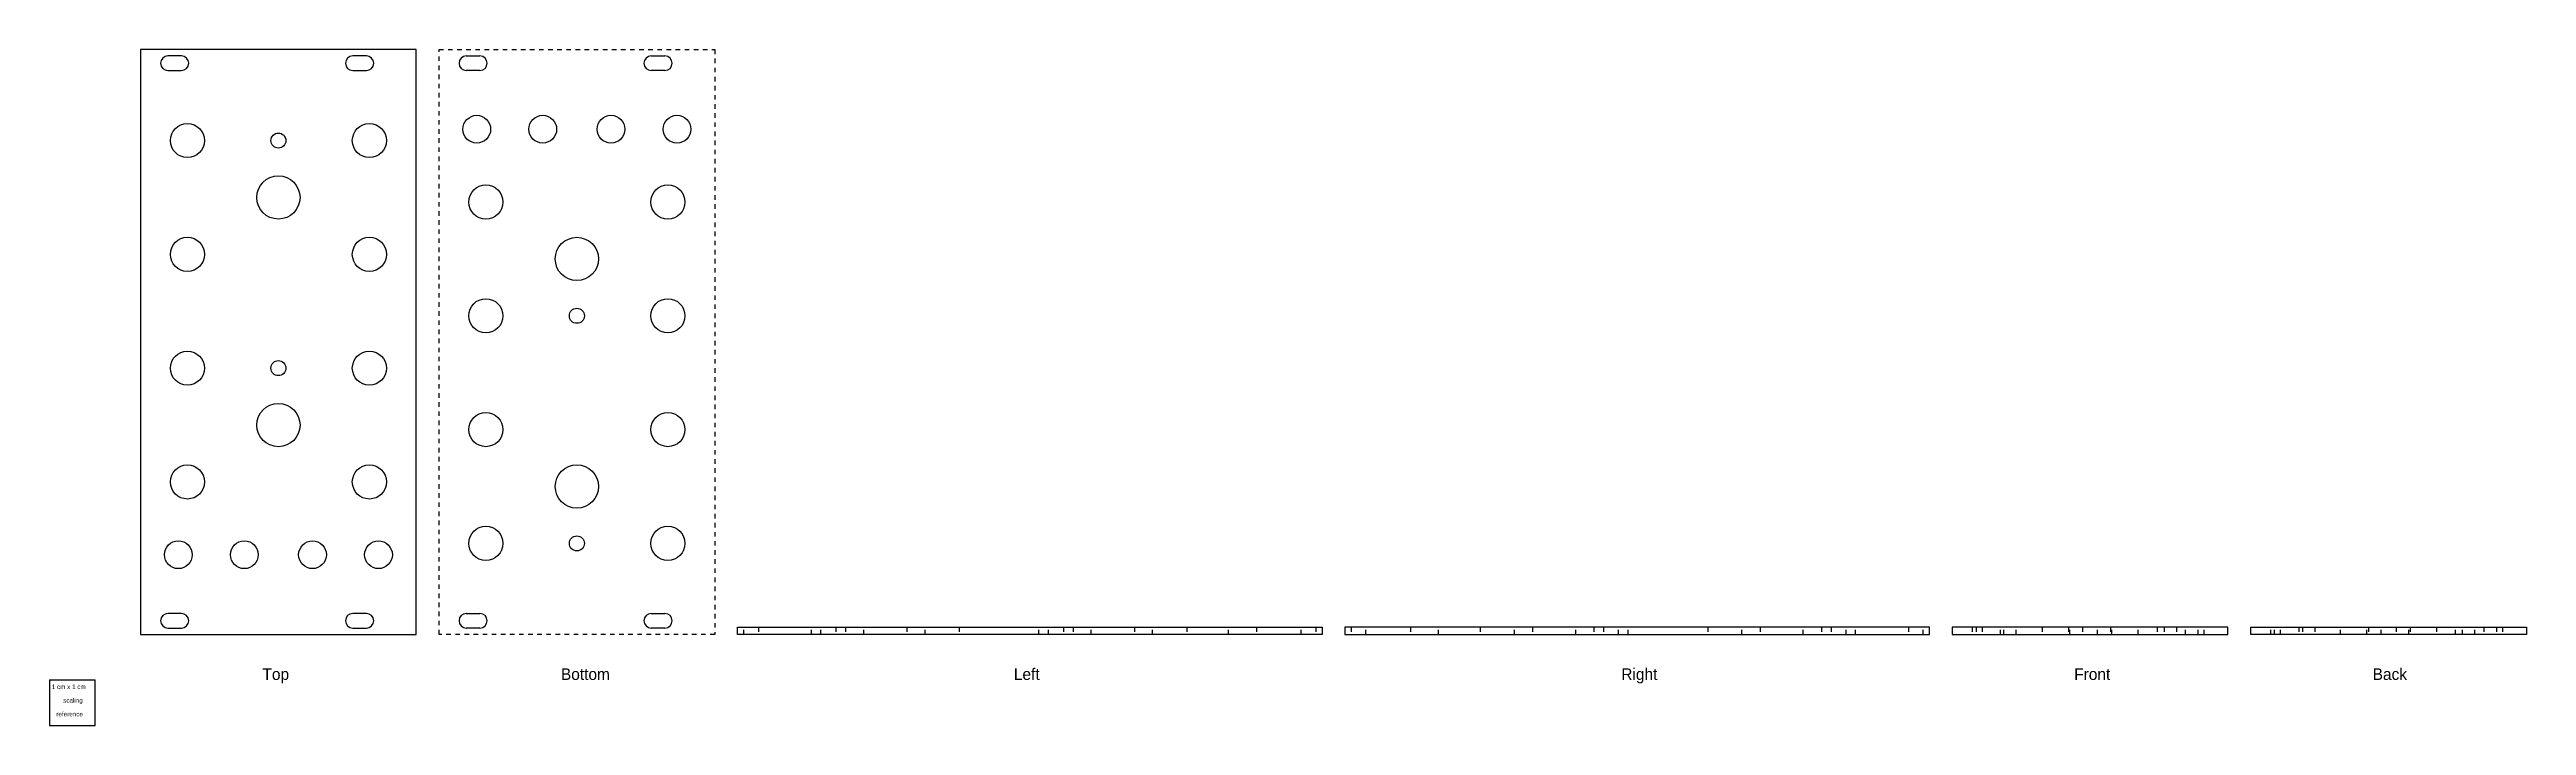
# Model space of a CAD drawing. Header units: millimetres. Extents: x 0 to 544, y 0 to 148.
import ezdxf

# ---------------------------------------------------------------- set-up
doc = ezdxf.new("R2010")
doc.units = ezdxf.units.MM
doc.linetypes.add('DASHED', pattern=[2, 1, -1])
doc.layers.get('0').update_dxf_attribs({"linetype": 'CONTINUOUS'})

msp = doc.modelspace()

# ---------------------------------------------------------------- linework, layer by layer
for p, q in [((80.6, 148.5, 1.59), (20, 148.5, 1.59)), ((20, 148.5, 1.59), (20, 20, 1.59)), ((29, 147.1), (26, 147.1)), ((69.64, 147.1), (66.64, 147.1)), ((80.6, 20, 1.59), (80.6, 148.5, 1.59)), ((91.6, 147.1, 1.59), (94.6, 147.1, 1.59)), ((132.24, 147.1, 1.59), (135.24, 147.1, 1.59)), ((26, 143.9), (29, 143.9)), ((66.64, 143.9), (69.64, 143.9)), ((94.6, 143.9, 1.59), (91.6, 143.9, 1.59)), ((135.24, 143.9, 1.59), (132.24, 143.9, 1.59)), ((29, 24.6), (26, 24.6)), ((69.64, 24.6), (66.64, 24.6)), ((91.6, 24.6, 1.59), (94.6, 24.6, 1.59)), ((132.24, 24.6, 1.59), (135.24, 24.6, 1.59)), ((20, 20, 1.59), (80.6, 20, 1.59)), ((26, 21.4), (29, 21.4)), ((66.64, 21.4), (69.64, 21.4)), ((94.6, 21.4, 1.59), (91.6, 21.4, 1.59)), ((135.24, 21.4, 1.59), (132.24, 21.4, 1.59)), ((151.2, 20, 60.6), (151.2, 21.59, 60.6)), ((151.2, 21.59, 60.6), (279.7, 21.59, 60.6)), ((279.7, 20, 60.6), (151.2, 20, 60.6)), ((279.7, 21.59, 60.6), (279.7, 20, 60.6)), ((284.7, 21.59, 60.6), (284.7, 20, 60.6)), ((413.2, 21.59, 60.6), (284.7, 21.59, 60.6)), ((284.7, 20, 60.6), (413.2, 20, 60.6)), ((413.2, 20, 60.6), (413.2, 21.59, 60.6)), ((418.2, 21.59, 128.5), (418.2, 20, 128.5)), ((478.8, 21.59, 128.5), (418.2, 21.59, 128.5)), ((418.2, 20, 128.5), (478.8, 20, 128.5)), ((478.8, 20, 128.5), (478.8, 21.59, 128.5)), ((483.8, 20, 128.5), (483.8, 21.59, 128.5)), ((483.8, 21.59, 128.5), (544.4, 21.59, 128.5)), ((544.4, 20, 128.5), (483.8, 20, 128.5)), ((544.4, 21.59, 128.5), (544.4, 20, 128.5)), ((0, 10), (0, 0)), ((0, 10), (10, 10)), ((10, 0), (10, 10)), ((0, 0), (10, 0))]:
    msp.add_line(p, q)
at = {"linetype": 'DASHED'}
for p, q in [((85.6, 148.5, 1.59), (146.2, 148.5, 1.59)), ((85.6, 20, 1.59), (85.6, 148.5, 1.59)), ((146.2, 148.5, 1.59), (146.2, 20, 1.59)), ((146.2, 20, 1.59), (85.6, 20, 1.59)), ((152.6, 20, 56.2), (152.6, 21.59, 56.2)), ((152.6, 21.59, 56.2), (155.8, 21.59, 56.2)), ((152.6, 20, 15.56), (152.6, 21.59, 15.56)), ((152.6, 21.59, 15.56), (155.8, 21.59, 15.56)), ((155.8, 20, 56.2), (152.6, 20, 56.2)), ((155.8, 20, 15.56), (152.6, 20, 15.56)), ((155.8, 21.59, 56.2), (155.8, 20, 56.2)), ((155.8, 21.59, 15.56), (155.8, 20, 15.56)), ((167.45, 20, 54.05), (167.45, 21.59, 54.05)), ((167.45, 21.59, 54.05), (174.95, 21.59, 54.05)), ((167.45, 20, 14.05), (167.45, 21.59, 14.05)), ((167.45, 21.59, 14.05), (174.95, 21.59, 14.05)), ((174.95, 20, 54.05), (167.45, 20, 54.05)), ((174.95, 20, 14.05), (167.45, 20, 14.05)), ((169.55, 20, 31.95), (169.55, 21.59, 31.95)), ((169.55, 21.59, 31.95), (172.85, 21.59, 31.95)), ((172.85, 20, 31.95), (169.55, 20, 31.95)), ((172.85, 21.59, 31.95), (172.85, 20, 31.95)), ((174.95, 21.59, 54.05), (174.95, 20, 54.05)), ((174.95, 21.59, 14.05), (174.95, 20, 14.05)), ((178.95, 20, 35.05), (178.95, 21.59, 35.05)), ((178.95, 21.59, 35.05), (188.45, 21.59, 35.05)), ((188.45, 20, 35.05), (178.95, 20, 35.05)), ((188.45, 21.59, 35.05), (188.45, 20, 35.05)), ((192.45, 20, 54.05), (192.45, 21.59, 54.05)), ((192.45, 21.59, 54.05), (199.95, 21.59, 54.05)), ((192.45, 20, 14.05), (192.45, 21.59, 14.05)), ((192.45, 21.59, 14.05), (199.95, 21.59, 14.05)), ((199.95, 20, 54.05), (192.45, 20, 54.05)), ((199.95, 20, 14.05), (192.45, 20, 14.05)), ((199.95, 21.59, 54.05), (199.95, 20, 54.05)), ((199.95, 21.59, 14.05), (199.95, 20, 14.05)), ((217.45, 20, 14.05), (217.45, 21.59, 14.05)), ((217.45, 21.59, 14.05), (224.95, 21.59, 14.05)), ((217.45, 20, 54.05), (217.45, 21.59, 54.05)), ((217.45, 21.59, 54.05), (224.95, 21.59, 54.05)), ((224.95, 20, 14.05), (217.45, 20, 14.05)), ((224.95, 20, 54.05), (217.45, 20, 54.05)), ((219.55, 20, 31.95), (219.55, 21.59, 31.95)), ((219.55, 21.59, 31.95), (222.85, 21.59, 31.95)), ((222.85, 20, 31.95), (219.55, 20, 31.95)), ((222.85, 21.59, 31.95), (222.85, 20, 31.95)), ((224.95, 21.59, 14.05), (224.95, 20, 14.05)), ((224.95, 21.59, 54.05), (224.95, 20, 54.05)), ((228.95, 20, 35.05), (228.95, 21.59, 35.05)), ((228.95, 21.59, 35.05), (238.45, 21.59, 35.05)), ((238.45, 20, 35.05), (228.95, 20, 35.05)), ((238.45, 21.59, 35.05), (238.45, 20, 35.05)), ((242.45, 20, 14.05), (242.45, 21.59, 14.05)), ((242.45, 21.59, 14.05), (249.95, 21.59, 14.05)), ((242.45, 20, 54.05), (242.45, 21.59, 54.05)), ((242.45, 21.59, 54.05), (249.95, 21.59, 54.05)), ((249.95, 20, 14.05), (242.45, 20, 14.05)), ((249.95, 20, 54.05), (242.45, 20, 54.05)), ((249.95, 21.59, 14.05), (249.95, 20, 14.05)), ((249.95, 21.59, 54.05), (249.95, 20, 54.05)), ((259.15, 20, 11.35), (259.15, 21.59, 11.35)), ((259.15, 21.59, 11.35), (265.25, 21.59, 11.35)), ((259.15, 20, 25.85), (259.15, 21.59, 25.85)), ((259.15, 21.59, 25.85), (265.25, 21.59, 25.85)), ((259.15, 20, 40.85), (259.15, 21.59, 40.85)), ((259.15, 21.59, 40.85), (265.25, 21.59, 40.85)), ((259.15, 20, 55.35), (259.15, 21.59, 55.35)), ((259.15, 21.59, 55.35), (265.25, 21.59, 55.35)), ((265.25, 20, 11.35), (259.15, 20, 11.35)), ((265.25, 20, 25.85), (259.15, 20, 25.85)), ((265.25, 20, 40.85), (259.15, 20, 40.85)), ((265.25, 20, 55.35), (259.15, 20, 55.35)), ((265.25, 21.59, 11.35), (265.25, 20, 11.35)), ((265.25, 21.59, 25.85), (265.25, 20, 25.85)), ((265.25, 21.59, 40.85), (265.25, 20, 40.85)), ((265.25, 21.59, 55.35), (265.25, 20, 55.35)), ((275.1, 20, 56.2), (275.1, 21.59, 56.2)), ((275.1, 21.59, 56.2), (278.3, 21.59, 56.2)), ((275.1, 20, 15.56), (275.1, 21.59, 15.56)), ((275.1, 21.59, 15.56), (278.3, 21.59, 15.56)), ((278.3, 20, 56.2), (275.1, 20, 56.2)), ((278.3, 20, 15.56), (275.1, 20, 15.56)), ((278.3, 21.59, 56.2), (278.3, 20, 56.2)), ((278.3, 21.59, 15.56), (278.3, 20, 15.56)), ((286.1, 21.59, 10.6), (286.1, 20, 10.6)), ((289.3, 21.59, 10.6), (286.1, 21.59, 10.6)), ((286.1, 21.59, 51.24), (286.1, 20, 51.24)), ((289.3, 21.59, 51.24), (286.1, 21.59, 51.24)), ((286.1, 20, 10.6), (289.3, 20, 10.6)), ((286.1, 20, 51.24), (289.3, 20, 51.24)), ((289.3, 20, 10.6), (289.3, 21.59, 10.6)), ((289.3, 20, 51.24), (289.3, 21.59, 51.24)), ((299.15, 21.59, 55.35), (299.15, 20, 55.35)), ((305.25, 21.59, 55.35), (299.15, 21.59, 55.35)), ((299.15, 21.59, 40.85), (299.15, 20, 40.85)), ((305.25, 21.59, 40.85), (299.15, 21.59, 40.85)), ((299.15, 21.59, 25.85), (299.15, 20, 25.85)), ((305.25, 21.59, 25.85), (299.15, 21.59, 25.85)), ((299.15, 21.59, 11.35), (299.15, 20, 11.35)), ((305.25, 21.59, 11.35), (299.15, 21.59, 11.35)), ((299.15, 20, 55.35), (305.25, 20, 55.35)), ((299.15, 20, 40.85), (305.25, 20, 40.85)), ((299.15, 20, 25.85), (305.25, 20, 25.85)), ((299.15, 20, 11.35), (305.25, 20, 11.35)), ((305.25, 20, 55.35), (305.25, 21.59, 55.35)), ((305.25, 20, 40.85), (305.25, 21.59, 40.85)), ((305.25, 20, 25.85), (305.25, 21.59, 25.85)), ((305.25, 20, 11.35), (305.25, 21.59, 11.35)), ((314.45, 21.59, 54.05), (314.45, 20, 54.05)), ((321.95, 21.59, 54.05), (314.45, 21.59, 54.05)), ((314.45, 21.59, 14.05), (314.45, 20, 14.05)), ((321.95, 21.59, 14.05), (314.45, 21.59, 14.05)), ((314.45, 20, 54.05), (321.95, 20, 54.05)), ((314.45, 20, 14.05), (321.95, 20, 14.05)), ((321.95, 20, 54.05), (321.95, 21.59, 54.05)), ((321.95, 20, 14.05), (321.95, 21.59, 14.05)), ((325.95, 21.59, 35.05), (325.95, 20, 35.05)), ((335.45, 21.59, 35.05), (325.95, 21.59, 35.05)), ((325.95, 20, 35.05), (335.45, 20, 35.05)), ((335.45, 20, 35.05), (335.45, 21.59, 35.05)), ((339.45, 21.59, 54.05), (339.45, 20, 54.05)), ((346.95, 21.59, 54.05), (339.45, 21.59, 54.05)), ((339.45, 21.59, 14.05), (339.45, 20, 14.05)), ((346.95, 21.59, 14.05), (339.45, 21.59, 14.05)), ((339.45, 20, 54.05), (346.95, 20, 54.05)), ((339.45, 20, 14.05), (346.95, 20, 14.05)), ((341.55, 21.59, 31.95), (341.55, 20, 31.95)), ((344.85, 21.59, 31.95), (341.55, 21.59, 31.95)), ((341.55, 20, 31.95), (344.85, 20, 31.95)), ((344.85, 20, 31.95), (344.85, 21.59, 31.95)), ((346.95, 20, 54.05), (346.95, 21.59, 54.05)), ((346.95, 20, 14.05), (346.95, 21.59, 14.05)), ((364.45, 21.59, 14.05), (364.45, 20, 14.05)), ((371.95, 21.59, 14.05), (364.45, 21.59, 14.05)), ((364.45, 21.59, 54.05), (364.45, 20, 54.05)), ((371.95, 21.59, 54.05), (364.45, 21.59, 54.05)), ((364.45, 20, 14.05), (371.95, 20, 14.05)), ((364.45, 20, 54.05), (371.95, 20, 54.05)), ((371.95, 20, 14.05), (371.95, 21.59, 14.05)), ((371.95, 20, 54.05), (371.95, 21.59, 54.05)), ((375.95, 21.59, 35.05), (375.95, 20, 35.05)), ((385.45, 21.59, 35.05), (375.95, 21.59, 35.05)), ((375.95, 20, 35.05), (385.45, 20, 35.05)), ((385.45, 20, 35.05), (385.45, 21.59, 35.05)), ((389.45, 21.59, 14.05), (389.45, 20, 14.05)), ((396.95, 21.59, 14.05), (389.45, 21.59, 14.05)), ((389.45, 21.59, 54.05), (389.45, 20, 54.05)), ((396.95, 21.59, 54.05), (389.45, 21.59, 54.05)), ((389.45, 20, 14.05), (396.95, 20, 14.05)), ((389.45, 20, 54.05), (396.95, 20, 54.05)), ((391.55, 21.59, 31.95), (391.55, 20, 31.95)), ((394.85, 21.59, 31.95), (391.55, 21.59, 31.95)), ((391.55, 20, 31.95), (394.85, 20, 31.95)), ((394.85, 20, 31.95), (394.85, 21.59, 31.95)), ((396.95, 20, 14.05), (396.95, 21.59, 14.05)), ((396.95, 20, 54.05), (396.95, 21.59, 54.05)), ((408.6, 21.59, 10.6), (408.6, 20, 10.6)), ((411.8, 21.59, 10.6), (408.6, 21.59, 10.6)), ((408.6, 21.59, 51.24), (408.6, 20, 51.24)), ((411.8, 21.59, 51.24), (408.6, 21.59, 51.24)), ((408.6, 20, 10.6), (411.8, 20, 10.6)), ((408.6, 20, 51.24), (411.8, 20, 51.24)), ((411.8, 20, 10.6), (411.8, 21.59, 10.6)), ((411.8, 20, 51.24), (411.8, 21.59, 51.24)), ((422.6, 21.59, 4.6), (422.6, 20, 4.6)), ((428.8, 21.59, 4.6), (422.6, 21.59, 4.6)), ((422.6, 21.59, 127.1), (422.6, 20, 127.1)), ((428.8, 21.59, 127.1), (422.6, 21.59, 127.1)), ((422.6, 20, 4.6), (428.8, 20, 4.6)), ((422.6, 20, 127.1), (428.8, 20, 127.1)), ((423.45, 21.59, 114.05), (423.45, 20, 114.05)), ((429.55, 21.59, 114.05), (423.45, 21.59, 114.05)), ((423.45, 20, 114.05), (429.55, 20, 114.05)), ((424.75, 21.59, 23.75), (424.75, 20, 23.75)), ((432.25, 21.59, 23.75), (424.75, 21.59, 23.75)), ((424.75, 21.59, 48.75), (424.75, 20, 48.75)), ((432.25, 21.59, 48.75), (424.75, 21.59, 48.75)), ((424.75, 21.59, 73.75), (424.75, 20, 73.75)), ((432.25, 21.59, 73.75), (424.75, 21.59, 73.75)), ((424.75, 21.59, 98.75), (424.75, 20, 98.75)), ((432.25, 21.59, 98.75), (424.75, 21.59, 98.75)), ((424.75, 20, 23.75), (432.25, 20, 23.75)), ((424.75, 20, 48.75), (432.25, 20, 48.75)), ((424.75, 20, 73.75), (432.25, 20, 73.75)), ((424.75, 20, 98.75), (432.25, 20, 98.75)), ((428.8, 20, 4.6), (428.8, 21.59, 4.6)), ((428.8, 20, 127.1), (428.8, 21.59, 127.1)), ((429.55, 20, 114.05), (429.55, 21.59, 114.05)), ((432.25, 20, 23.75), (432.25, 21.59, 23.75)), ((432.25, 20, 48.75), (432.25, 21.59, 48.75)), ((432.25, 20, 73.75), (432.25, 21.59, 73.75)), ((432.25, 20, 98.75), (432.25, 21.59, 98.75)), ((437.95, 21.59, 114.05), (437.95, 20, 114.05)), ((444.05, 21.59, 114.05), (437.95, 21.59, 114.05)), ((437.95, 20, 114.05), (444.05, 20, 114.05)), ((443.75, 21.59, 37.25), (443.75, 20, 37.25)), ((453.25, 21.59, 37.25), (443.75, 21.59, 37.25)), ((443.75, 21.59, 87.25), (443.75, 20, 87.25)), ((453.25, 21.59, 87.25), (443.75, 21.59, 87.25)), ((443.75, 20, 37.25), (453.25, 20, 37.25)), ((443.75, 20, 87.25), (453.25, 20, 87.25)), ((444.05, 20, 114.05), (444.05, 21.59, 114.05)), ((446.85, 21.59, 71.65), (446.85, 20, 71.65)), ((450.15, 21.59, 71.65), (446.85, 21.59, 71.65)), ((446.85, 21.59, 21.65), (446.85, 20, 21.65)), ((450.15, 21.59, 21.65), (446.85, 21.59, 21.65)), ((446.85, 20, 71.65), (450.15, 20, 71.65)), ((446.85, 20, 21.65), (450.15, 20, 21.65)), ((450.15, 20, 71.65), (450.15, 21.59, 71.65)), ((450.15, 20, 21.65), (450.15, 21.59, 21.65)), ((452.95, 21.59, 114.05), (452.95, 20, 114.05)), ((459.05, 21.59, 114.05), (452.95, 21.59, 114.05)), ((452.95, 20, 114.05), (459.05, 20, 114.05)), ((453.25, 20, 37.25), (453.25, 21.59, 37.25)), ((453.25, 20, 87.25), (453.25, 21.59, 87.25)), ((459.05, 20, 114.05), (459.05, 21.59, 114.05)), ((463.24, 21.59, 127.1), (463.24, 20, 127.1)), ((469.44, 21.59, 127.1), (463.24, 21.59, 127.1)), ((463.24, 21.59, 4.6), (463.24, 20, 4.6)), ((469.44, 21.59, 4.6), (463.24, 21.59, 4.6)), ((463.24, 20, 127.1), (469.44, 20, 127.1)), ((463.24, 20, 4.6), (469.44, 20, 4.6)), ((464.75, 21.59, 73.75), (464.75, 20, 73.75)), ((472.25, 21.59, 73.75), (464.75, 21.59, 73.75)), ((464.75, 21.59, 98.75), (464.75, 20, 98.75)), ((472.25, 21.59, 98.75), (464.75, 21.59, 98.75)), ((464.75, 21.59, 23.75), (464.75, 20, 23.75)), ((472.25, 21.59, 23.75), (464.75, 21.59, 23.75)), ((464.75, 21.59, 48.75), (464.75, 20, 48.75)), ((472.25, 21.59, 48.75), (464.75, 21.59, 48.75)), ((464.75, 20, 73.75), (472.25, 20, 73.75)), ((464.75, 20, 98.75), (472.25, 20, 98.75)), ((464.75, 20, 23.75), (472.25, 20, 23.75)), ((464.75, 20, 48.75), (472.25, 20, 48.75)), ((467.45, 21.59, 114.05), (467.45, 20, 114.05)), ((473.55, 21.59, 114.05), (467.45, 21.59, 114.05)), ((467.45, 20, 114.05), (473.55, 20, 114.05)), ((469.44, 20, 127.1), (469.44, 21.59, 127.1)), ((469.44, 20, 4.6), (469.44, 21.59, 4.6)), ((472.25, 20, 73.75), (472.25, 21.59, 73.75)), ((472.25, 20, 98.75), (472.25, 21.59, 98.75)), ((472.25, 20, 23.75), (472.25, 21.59, 23.75)), ((472.25, 20, 48.75), (472.25, 21.59, 48.75)), ((473.55, 20, 114.05), (473.55, 21.59, 114.05)), ((488.2, 20, 127.1), (488.2, 21.59, 127.1)), ((488.2, 21.59, 127.1), (494.4, 21.59, 127.1)), ((488.2, 20, 4.6), (488.2, 21.59, 4.6)), ((488.2, 21.59, 4.6), (494.4, 21.59, 4.6)), ((494.4, 20, 127.1), (488.2, 20, 127.1)), ((494.4, 20, 4.6), (488.2, 20, 4.6)), ((489.05, 20, 20.55), (489.05, 21.59, 20.55)), ((489.05, 21.59, 20.55), (495.15, 21.59, 20.55)), ((495.15, 20, 20.55), (489.05, 20, 20.55)), ((490.35, 20, 112.25), (490.35, 21.59, 112.25)), ((490.35, 21.59, 112.25), (497.85, 21.59, 112.25)), ((490.35, 20, 87.25), (490.35, 21.59, 87.25)), ((490.35, 21.59, 87.25), (497.85, 21.59, 87.25)), ((490.35, 20, 62.25), (490.35, 21.59, 62.25)), ((490.35, 21.59, 62.25), (497.85, 21.59, 62.25)), ((490.35, 20, 37.25), (490.35, 21.59, 37.25)), ((490.35, 21.59, 37.25), (497.85, 21.59, 37.25)), ((497.85, 20, 112.25), (490.35, 20, 112.25)), ((497.85, 20, 87.25), (490.35, 20, 87.25)), ((497.85, 20, 62.25), (490.35, 20, 62.25)), ((497.85, 20, 37.25), (490.35, 20, 37.25)), ((494.4, 21.59, 127.1), (494.4, 20, 127.1)), ((494.4, 21.59, 4.6), (494.4, 20, 4.6)), ((495.15, 21.59, 20.55), (495.15, 20, 20.55)), ((497.85, 21.59, 112.25), (497.85, 20, 112.25)), ((497.85, 21.59, 87.25), (497.85, 20, 87.25)), ((497.85, 21.59, 62.25), (497.85, 20, 62.25)), ((497.85, 21.59, 37.25), (497.85, 20, 37.25)), ((503.55, 20, 20.55), (503.55, 21.59, 20.55)), ((503.55, 21.59, 20.55), (509.65, 21.59, 20.55)), ((509.65, 20, 20.55), (503.55, 20, 20.55)), ((509.35, 20, 100.75), (509.35, 21.59, 100.75)), ((509.35, 21.59, 100.75), (518.85, 21.59, 100.75)), ((509.35, 20, 50.75), (509.35, 21.59, 50.75)), ((509.35, 21.59, 50.75), (518.85, 21.59, 50.75)), ((518.85, 20, 100.75), (509.35, 20, 100.75)), ((518.85, 20, 50.75), (509.35, 20, 50.75)), ((509.65, 21.59, 20.55), (509.65, 20, 20.55)), ((512.45, 20, 60.15), (512.45, 21.59, 60.15)), ((512.45, 21.59, 60.15), (515.75, 21.59, 60.15)), ((512.45, 20, 110.15), (512.45, 21.59, 110.15)), ((512.45, 21.59, 110.15), (515.75, 21.59, 110.15)), ((515.75, 20, 60.15), (512.45, 20, 60.15)), ((515.75, 20, 110.15), (512.45, 20, 110.15)), ((515.75, 21.59, 60.15), (515.75, 20, 60.15)), ((515.75, 21.59, 110.15), (515.75, 20, 110.15)), ((518.55, 20, 20.55), (518.55, 21.59, 20.55)), ((518.55, 21.59, 20.55), (524.65, 21.59, 20.55)), ((524.65, 20, 20.55), (518.55, 20, 20.55)), ((518.85, 21.59, 100.75), (518.85, 20, 100.75)), ((518.85, 21.59, 50.75), (518.85, 20, 50.75)), ((524.65, 21.59, 20.55), (524.65, 20, 20.55)), ((528.84, 20, 4.6), (528.84, 21.59, 4.6)), ((528.84, 21.59, 4.6), (535.04, 21.59, 4.6)), ((528.84, 20, 127.1), (528.84, 21.59, 127.1)), ((528.84, 21.59, 127.1), (535.04, 21.59, 127.1)), ((535.04, 20, 4.6), (528.84, 20, 4.6)), ((535.04, 20, 127.1), (528.84, 20, 127.1)), ((530.35, 20, 62.25), (530.35, 21.59, 62.25)), ((530.35, 21.59, 62.25), (537.85, 21.59, 62.25)), ((530.35, 20, 37.25), (530.35, 21.59, 37.25)), ((530.35, 21.59, 37.25), (537.85, 21.59, 37.25)), ((530.35, 20, 112.25), (530.35, 21.59, 112.25)), ((530.35, 21.59, 112.25), (537.85, 21.59, 112.25)), ((530.35, 20, 87.25), (530.35, 21.59, 87.25)), ((530.35, 21.59, 87.25), (537.85, 21.59, 87.25)), ((537.85, 20, 62.25), (530.35, 20, 62.25)), ((537.85, 20, 37.25), (530.35, 20, 37.25)), ((537.85, 20, 112.25), (530.35, 20, 112.25)), ((537.85, 20, 87.25), (530.35, 20, 87.25)), ((533.05, 20, 20.55), (533.05, 21.59, 20.55)), ((533.05, 21.59, 20.55), (539.15, 21.59, 20.55)), ((539.15, 20, 20.55), (533.05, 20, 20.55)), ((535.04, 21.59, 4.6), (535.04, 20, 4.6)), ((535.04, 21.59, 127.1), (535.04, 20, 127.1)), ((537.85, 21.59, 62.25), (537.85, 20, 62.25)), ((537.85, 21.59, 37.25), (537.85, 20, 37.25)), ((537.85, 21.59, 112.25), (537.85, 20, 112.25)), ((537.85, 21.59, 87.25), (537.85, 20, 87.25)), ((539.15, 21.59, 20.55), (539.15, 20, 20.55))]:
    msp.add_line(p, q, dxfattribs=at)
for centre, radius in [((30.3, 128.5), 3.75), ((70.3, 128.5), 3.75), ((93.9, 131, 1.59), 3.05), ((108.4, 131, 1.59), 3.05), ((123.4, 131, 1.59), 3.05), ((137.9, 131, 1.59), 3.05), ((50.3, 128.5), 1.65), ((50.3, 116), 4.75), ((95.9, 115, 1.59), 3.75), ((135.9, 115, 1.59), 3.75), ((30.3, 103.5), 3.75), ((70.3, 103.5), 3.75), ((115.9, 102.5, 1.59), 4.75), ((95.9, 90, 1.59), 3.75), ((135.9, 90, 1.59), 3.75), ((115.9, 90, 1.59), 1.65), ((30.3, 78.5), 3.75), ((70.3, 78.5), 3.75), ((50.3, 78.5), 1.65), ((50.3, 66), 4.75), ((95.9, 65, 1.59), 3.75), ((135.9, 65, 1.59), 3.75), ((30.3, 53.5), 3.75), ((70.3, 53.5), 3.75), ((115.9, 52.5, 1.59), 4.75), ((95.9, 40, 1.59), 3.75), ((135.9, 40, 1.59), 3.75), ((28.3, 37.5), 3.05), ((42.8, 37.5), 3.05), ((57.8, 37.5), 3.05), ((72.3, 37.5), 3.05), ((115.9, 40, 1.59), 1.65)]:
    msp.add_circle(centre, radius)
for centre, start, end in [((26, 145.5), 90, 270), ((29, 145.5), 270, 450), ((66.64, 145.5), 90, 270), ((69.64, 145.5), 270, 450), ((91.6, 145.5, 1.59), 90, 270), ((94.6, 145.5, 1.59), 270, 450), ((132.24, 145.5, 1.59), 90, 270), ((135.24, 145.5, 1.59), 270, 450), ((26, 23), 90, 270), ((29, 23), 270, 450), ((66.64, 23), 90, 270), ((69.64, 23), 270, 450), ((91.6, 23, 1.59), 90, 270), ((94.6, 23, 1.59), 270, 450), ((132.24, 23, 1.59), 90, 270), ((135.24, 23, 1.59), 270, 450)]:
    msp.add_arc(centre, 1.6, start, end)

# ---------------------------------------------------------------- texts
for s, height, p in [('Top', 2.54, (46.8, 10)), ('Bottom', 2.54, (112.4, 10)), ('Left', 2.54, (211.95, 10)), ('Right', 2.54, (345.45, 10)), ('Front', 2.54, (445, 10)), ('Back', 2.54, (510.6, 10)), ('1 cm x 1 cm', 1, (0.5, 8)), ('scaling', 1, (3, 5)), ('reference', 1, (1.5, 2))]:
    msp.add_text(s, height=height).set_placement(p)

doc.saveas('drawing.dxf')
